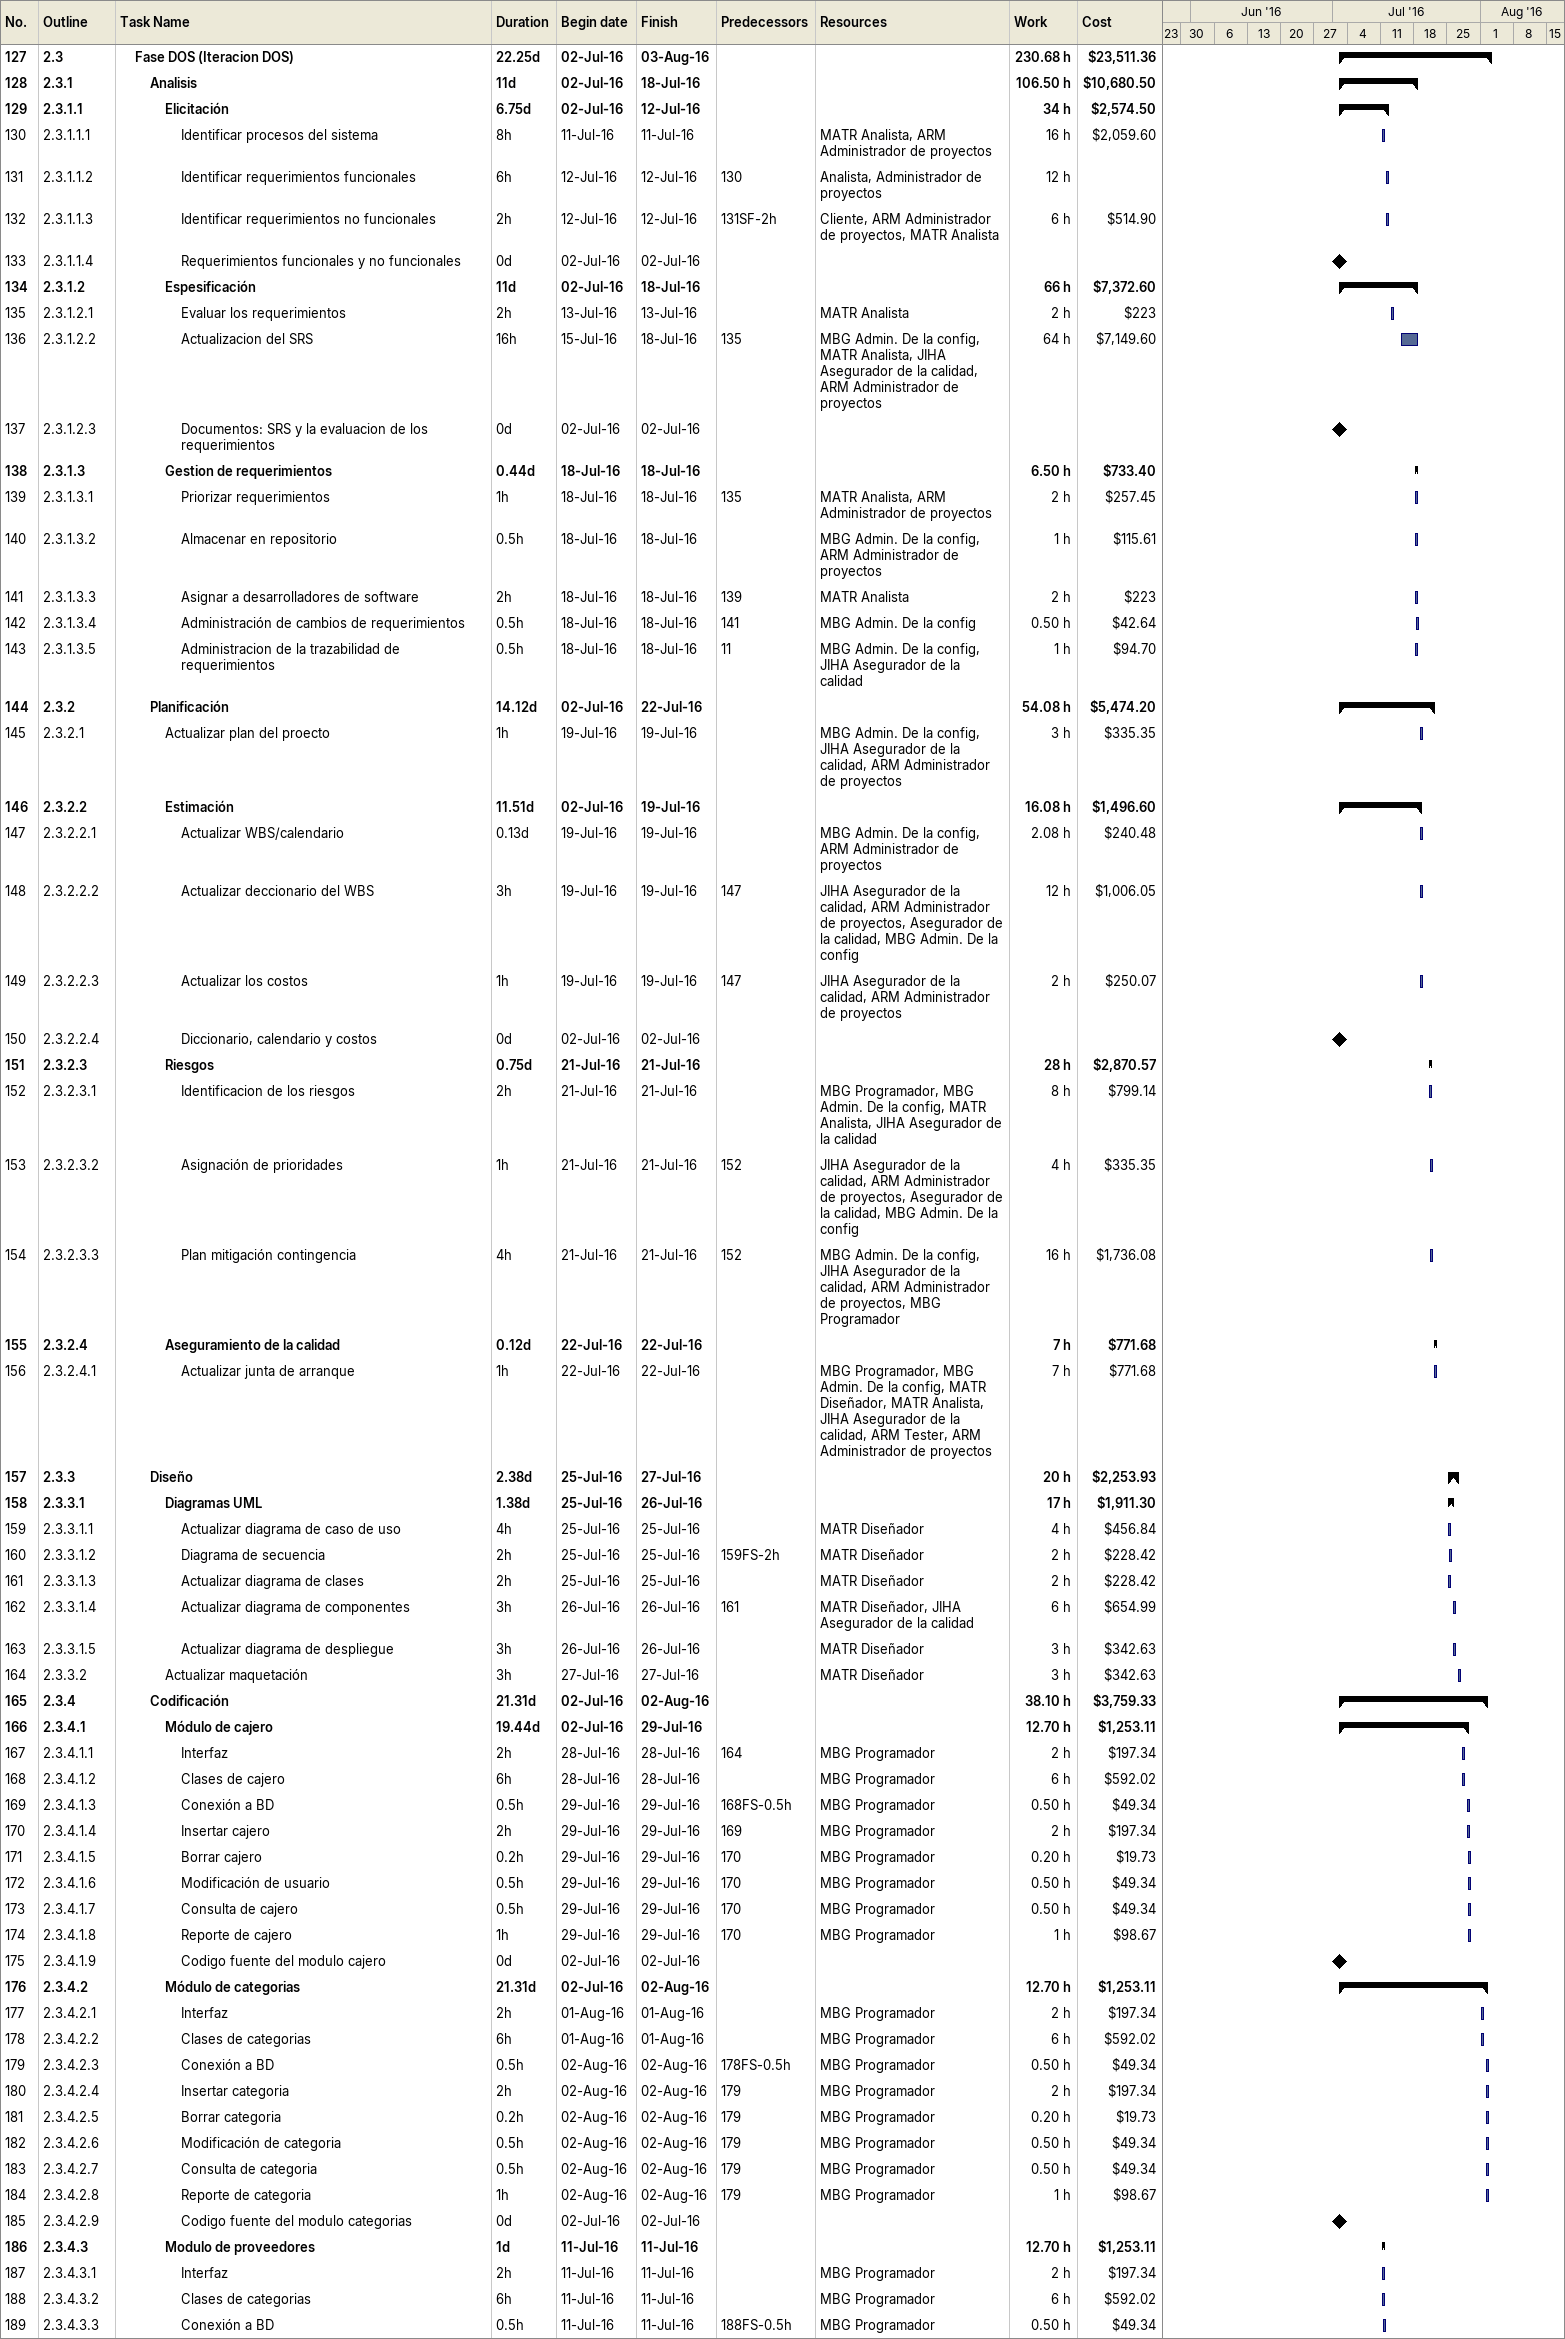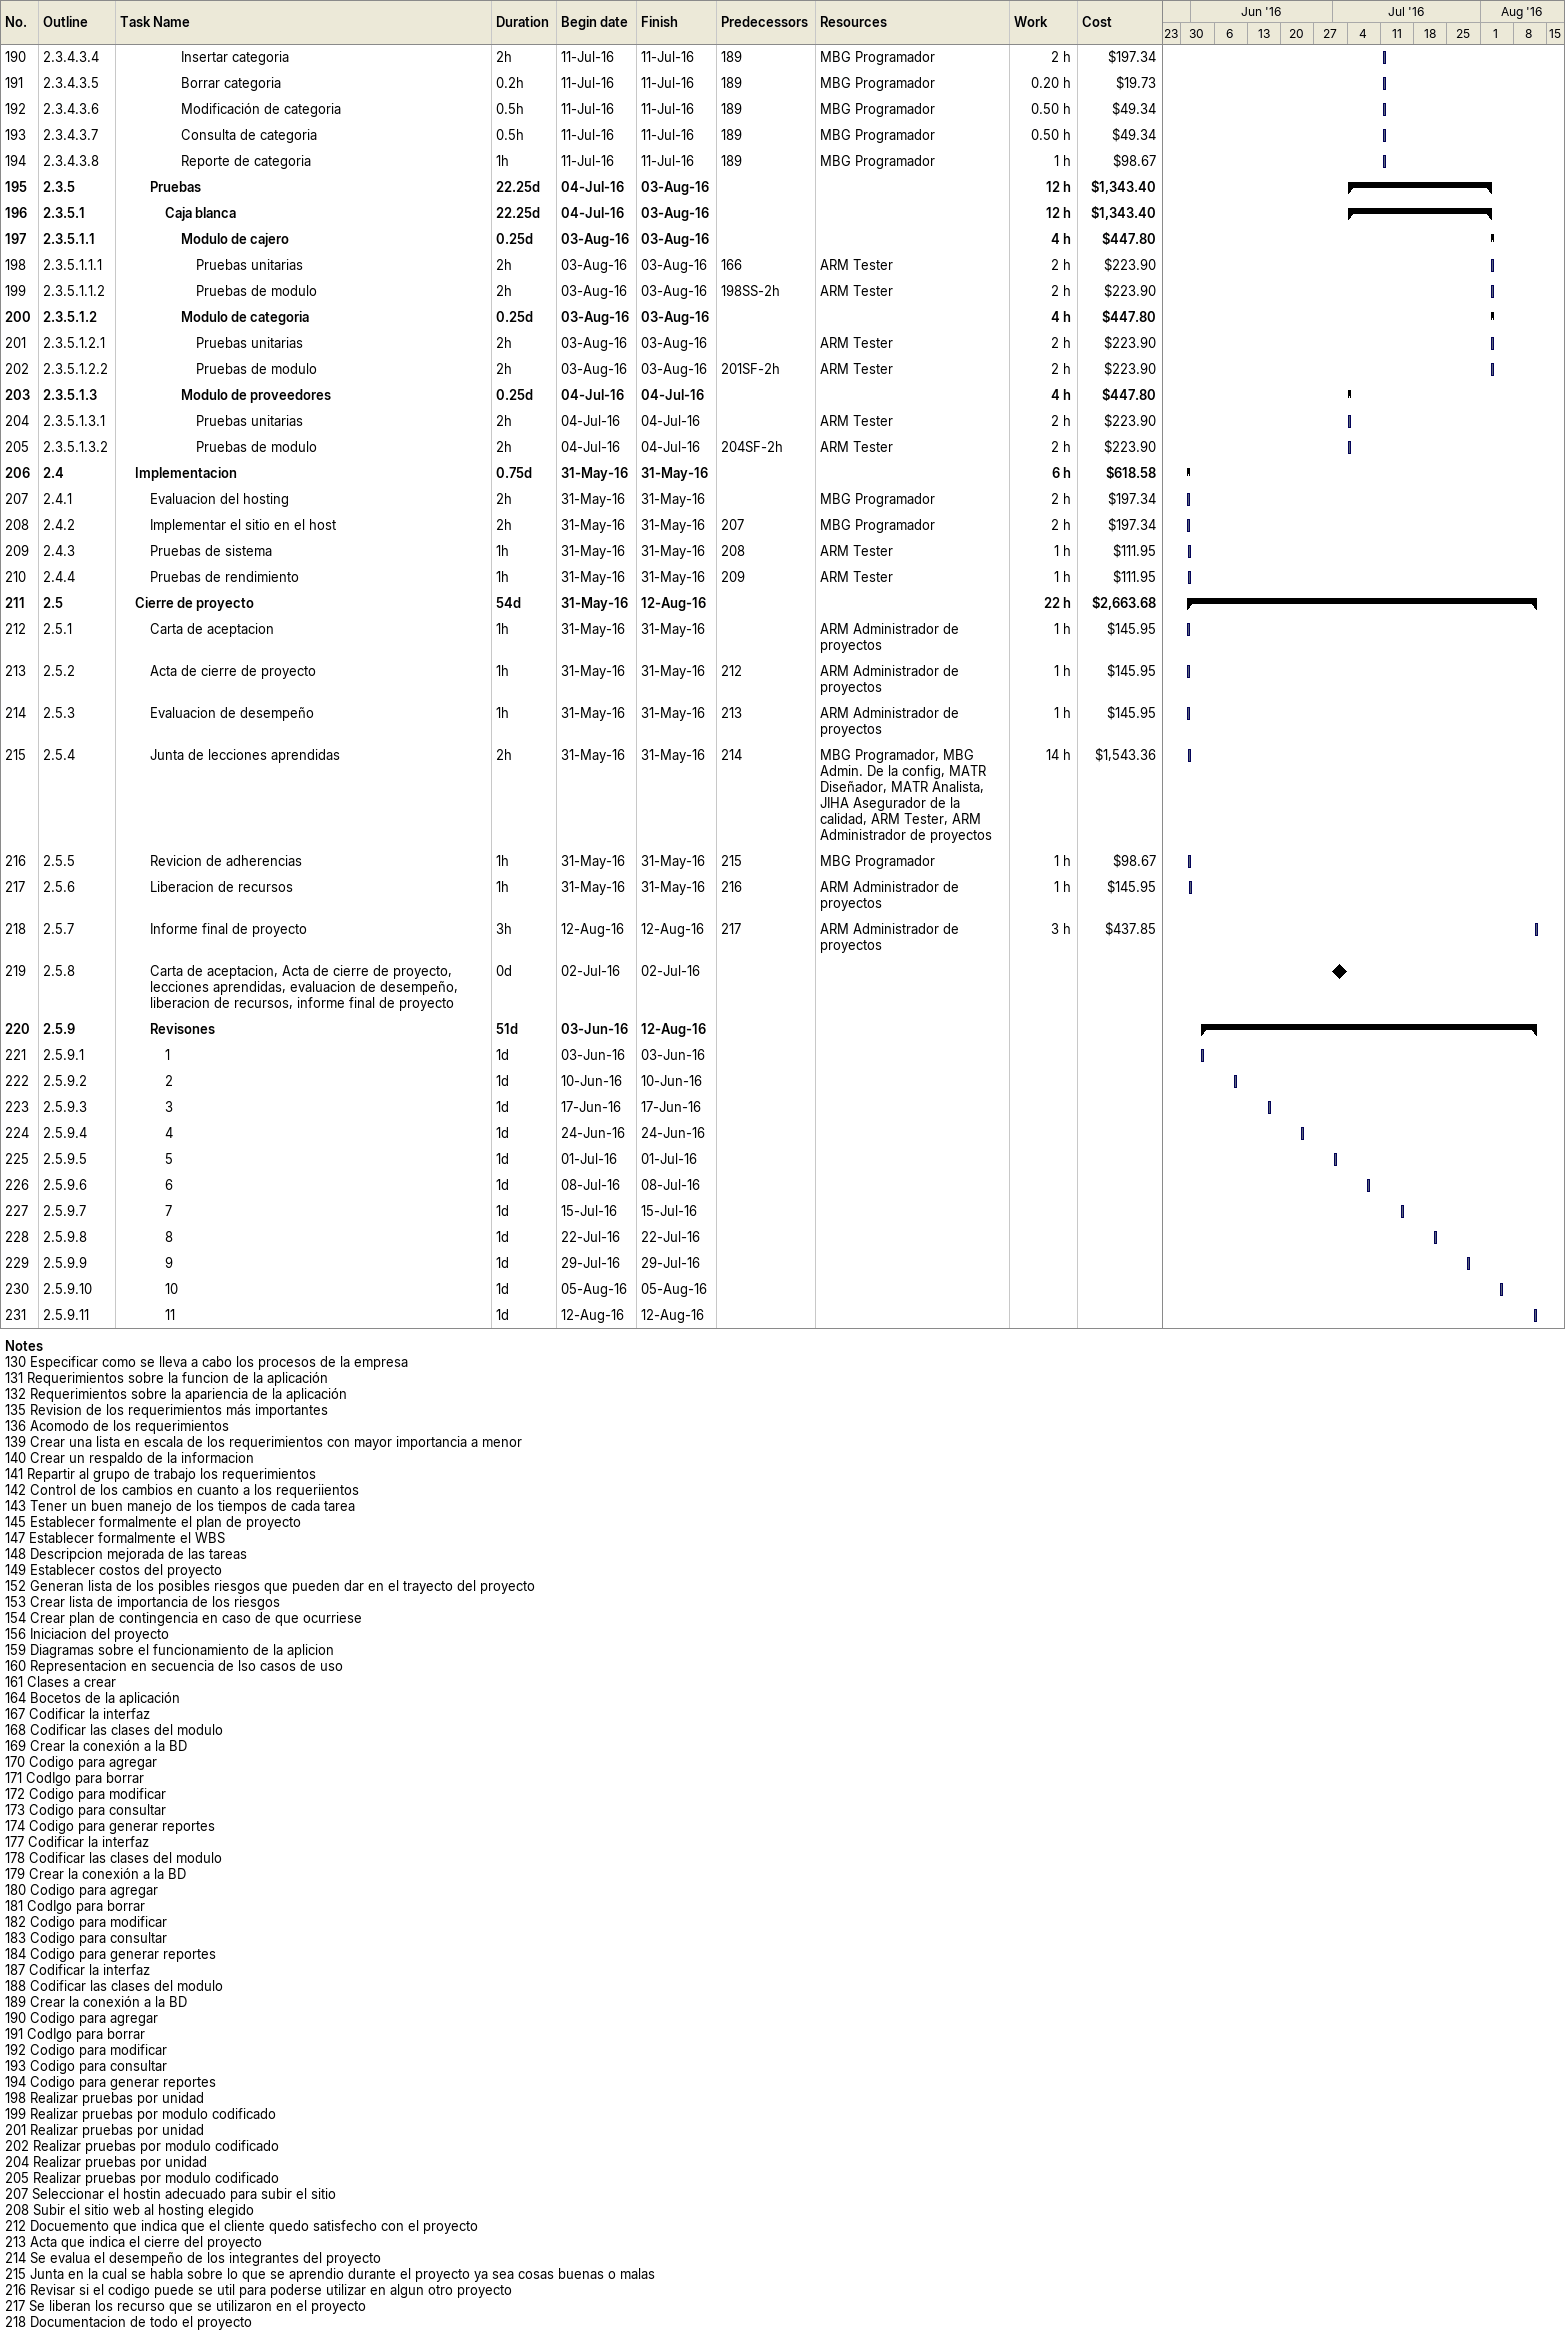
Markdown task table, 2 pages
| ID | WBS | Task | Duration | Start | Finish | Predecessors | Resources | Work (h) | Cost ($) |
|---|---|---|---|---|---|---|---|---|---|
| 127 | 2.3 | **Fase DOS (Iteracion DOS)** | 22.25d | 2016-07-02 | 2016-08-03 |  |  | 230.68 | 23511.36 |
| 128 | 2.3.1 | **Analisis** | 11d | 2016-07-02 | 2016-07-18 |  |  | 106.50 | 10680.50 |
| 129 | 2.3.1.1 | **Elicitación** | 6.75d | 2016-07-02 | 2016-07-12 |  |  | 34 | 2574.50 |
| 130 | 2.3.1.1.1 | Identificar procesos del sistema | 8h | 2016-07-11 | 2016-07-11 |  | MATR Analista, ARM Administrador de proyectos | 16 | 2059.60 |
| 131 | 2.3.1.1.2 | Identificar requerimientos funcionales | 6h | 2016-07-12 | 2016-07-12 | 130 | Analista, Administrador de proyectos | 12 |  |
| 132 | 2.3.1.1.3 | Identificar requerimientos no funcionales | 2h | 2016-07-12 | 2016-07-12 | 131SF-2h | Cliente, ARM Administrador de proyectos, MATR Analista | 6 | 514.90 |
| 133 | 2.3.1.1.4 | Requerimientos funcionales y no funcionales | 0d | 2016-07-02 | 2016-07-02 |  |  |  |  |
| 134 | 2.3.1.2 | **Espesificación** | 11d | 2016-07-02 | 2016-07-18 |  |  | 66 | 7372.60 |
| 135 | 2.3.1.2.1 | Evaluar los requerimientos | 2h | 2016-07-13 | 2016-07-13 |  | MATR Analista | 2 | 223 |
| 136 | 2.3.1.2.2 | Actualizacion del SRS | 16h | 2016-07-15 | 2016-07-18 | 135 | MBG Admin. De la config, MATR Analista, JIHA Asegurador de la calidad, ARM Administrador de proyectos | 64 | 7149.60 |
| 137 | 2.3.1.2.3 | Documentos: SRS y la evaluacion de los requerimientos | 0d | 2016-07-02 | 2016-07-02 |  |  |  |  |
| 138 | 2.3.1.3 | **Gestion de requerimientos** | 0.44d | 2016-07-18 | 2016-07-18 |  |  | 6.50 | 733.40 |
| 139 | 2.3.1.3.1 | Priorizar requerimientos | 1h | 2016-07-18 | 2016-07-18 | 135 | MATR Analista, ARM Administrador de proyectos | 2 | 257.45 |
| 140 | 2.3.1.3.2 | Almacenar en repositorio | 0.5h | 2016-07-18 | 2016-07-18 |  | MBG Admin. De la config, ARM Administrador de proyectos | 1 | 115.61 |
| 141 | 2.3.1.3.3 | Asignar a desarrolladores de software | 2h | 2016-07-18 | 2016-07-18 | 139 | MATR Analista | 2 | 223 |
| 142 | 2.3.1.3.4 | Administración de cambios de requerimientos | 0.5h | 2016-07-18 | 2016-07-18 | 141 | MBG Admin. De la config | 0.50 | 42.64 |
| 143 | 2.3.1.3.5 | Administracion de la trazabilidad de requerimientos | 0.5h | 2016-07-18 | 2016-07-18 | 11 | MBG Admin. De la config, JIHA Asegurador de la calidad | 1 | 94.70 |
| 144 | 2.3.2 | **Planificación** | 14.12d | 2016-07-02 | 2016-07-22 |  |  | 54.08 | 5474.20 |
| 145 | 2.3.2.1 | Actualizar plan del proecto | 1h | 2016-07-19 | 2016-07-19 |  | MBG Admin. De la config, JIHA Asegurador de la calidad, ARM Administrador de proyectos | 3 | 335.35 |
| 146 | 2.3.2.2 | **Estimación** | 11.51d | 2016-07-02 | 2016-07-19 |  |  | 16.08 | 1496.60 |
| 147 | 2.3.2.2.1 | Actualizar WBS/calendario | 0.13d | 2016-07-19 | 2016-07-19 |  | MBG Admin. De la config, ARM Administrador de proyectos | 2.08 | 240.48 |
| 148 | 2.3.2.2.2 | Actualizar deccionario del WBS | 3h | 2016-07-19 | 2016-07-19 | 147 | JIHA Asegurador de la calidad, ARM Administrador de proyectos, Asegurador de la calidad, MBG Admin. De la config | 12 | 1006.05 |
| 149 | 2.3.2.2.3 | Actualizar los costos | 1h | 2016-07-19 | 2016-07-19 | 147 | JIHA Asegurador de la calidad, ARM Administrador de proyectos | 2 | 250.07 |
| 150 | 2.3.2.2.4 | Diccionario, calendario y costos | 0d | 2016-07-02 | 2016-07-02 |  |  |  |  |
| 151 | 2.3.2.3 | **Riesgos** | 0.75d | 2016-07-21 | 2016-07-21 |  |  | 28 | 2870.57 |
| 152 | 2.3.2.3.1 | Identificacion de los riesgos | 2h | 2016-07-21 | 2016-07-21 |  | MBG Programador, MBG Admin. De la config, MATR Analista, JIHA Asegurador de la calidad | 8 | 799.14 |
| 153 | 2.3.2.3.2 | Asignación de prioridades | 1h | 2016-07-21 | 2016-07-21 | 152 | JIHA Asegurador de la calidad, ARM Administrador de proyectos, Asegurador de la calidad, MBG Admin. De la config | 4 | 335.35 |
| 154 | 2.3.2.3.3 | Plan mitigación contingencia | 4h | 2016-07-21 | 2016-07-21 | 152 | MBG Admin. De la config, JIHA Asegurador de la calidad, ARM Administrador de proyectos, MBG Programador | 16 | 1736.08 |
| 155 | 2.3.2.4 | **Aseguramiento de la calidad** | 0.12d | 2016-07-22 | 2016-07-22 |  |  | 7 | 771.68 |
| 156 | 2.3.2.4.1 | Actualizar junta de arranque | 1h | 2016-07-22 | 2016-07-22 |  | MBG Programador, MBG Admin. De la config, MATR Diseñador, MATR Analista, JIHA Asegurador de la calidad, ARM Tester, ARM Administrador de proyectos | 7 | 771.68 |
| 157 | 2.3.3 | **Diseño** | 2.38d | 2016-07-25 | 2016-07-27 |  |  | 20 | 2253.93 |
| 158 | 2.3.3.1 | **Diagramas UML** | 1.38d | 2016-07-25 | 2016-07-26 |  |  | 17 | 1911.30 |
| 159 | 2.3.3.1.1 | Actualizar diagrama de caso de uso | 4h | 2016-07-25 | 2016-07-25 |  | MATR Diseñador | 4 | 456.84 |
| 160 | 2.3.3.1.2 | Diagrama de secuencia | 2h | 2016-07-25 | 2016-07-25 | 159FS-2h | MATR Diseñador | 2 | 228.42 |
| 161 | 2.3.3.1.3 | Actualizar diagrama de clases | 2h | 2016-07-25 | 2016-07-25 |  | MATR Diseñador | 2 | 228.42 |
| 162 | 2.3.3.1.4 | Actualizar diagrama de componentes | 3h | 2016-07-26 | 2016-07-26 | 161 | MATR Diseñador, JIHA Asegurador de la calidad | 6 | 654.99 |
| 163 | 2.3.3.1.5 | Actualizar diagrama de despliegue | 3h | 2016-07-26 | 2016-07-26 |  | MATR Diseñador | 3 | 342.63 |
| 164 | 2.3.3.2 | Actualizar maquetación | 3h | 2016-07-27 | 2016-07-27 |  | MATR Diseñador | 3 | 342.63 |
| 165 | 2.3.4 | **Codificación** | 21.31d | 2016-07-02 | 2016-08-02 |  |  | 38.10 | 3759.33 |
| 166 | 2.3.4.1 | **Módulo de cajero** | 19.44d | 2016-07-02 | 2016-07-29 |  |  | 12.70 | 1253.11 |
| 167 | 2.3.4.1.1 | Interfaz | 2h | 2016-07-28 | 2016-07-28 | 164 | MBG Programador | 2 | 197.34 |
| 168 | 2.3.4.1.2 | Clases de cajero | 6h | 2016-07-28 | 2016-07-28 |  | MBG Programador | 6 | 592.02 |
| 169 | 2.3.4.1.3 | Conexión a BD | 0.5h | 2016-07-29 | 2016-07-29 | 168FS-0.5h | MBG Programador | 0.50 | 49.34 |
| 170 | 2.3.4.1.4 | Insertar cajero | 2h | 2016-07-29 | 2016-07-29 | 169 | MBG Programador | 2 | 197.34 |
| 171 | 2.3.4.1.5 | Borrar cajero | 0.2h | 2016-07-29 | 2016-07-29 | 170 | MBG Programador | 0.20 | 19.73 |
| 172 | 2.3.4.1.6 | Modificación de usuario | 0.5h | 2016-07-29 | 2016-07-29 | 170 | MBG Programador | 0.50 | 49.34 |
| 173 | 2.3.4.1.7 | Consulta de cajero | 0.5h | 2016-07-29 | 2016-07-29 | 170 | MBG Programador | 0.50 | 49.34 |
| 174 | 2.3.4.1.8 | Reporte de cajero | 1h | 2016-07-29 | 2016-07-29 | 170 | MBG Programador | 1 | 98.67 |
| 175 | 2.3.4.1.9 | Codigo fuente del modulo cajero | 0d | 2016-07-02 | 2016-07-02 |  |  |  |  |
| 176 | 2.3.4.2 | **Módulo de categorias** | 21.31d | 2016-07-02 | 2016-08-02 |  |  | 12.70 | 1253.11 |
| 177 | 2.3.4.2.1 | Interfaz | 2h | 2016-08-01 | 2016-08-01 |  | MBG Programador | 2 | 197.34 |
| 178 | 2.3.4.2.2 | Clases de categorias | 6h | 2016-08-01 | 2016-08-01 |  | MBG Programador | 6 | 592.02 |
| 179 | 2.3.4.2.3 | Conexión a BD | 0.5h | 2016-08-02 | 2016-08-02 | 178FS-0.5h | MBG Programador | 0.50 | 49.34 |
| 180 | 2.3.4.2.4 | Insertar categoria | 2h | 2016-08-02 | 2016-08-02 | 179 | MBG Programador | 2 | 197.34 |
| 181 | 2.3.4.2.5 | Borrar categoria | 0.2h | 2016-08-02 | 2016-08-02 | 179 | MBG Programador | 0.20 | 19.73 |
| 182 | 2.3.4.2.6 | Modificación de categoria | 0.5h | 2016-08-02 | 2016-08-02 | 179 | MBG Programador | 0.50 | 49.34 |
| 183 | 2.3.4.2.7 | Consulta de categoria | 0.5h | 2016-08-02 | 2016-08-02 | 179 | MBG Programador | 0.50 | 49.34 |
| 184 | 2.3.4.2.8 | Reporte de categoria | 1h | 2016-08-02 | 2016-08-02 | 179 | MBG Programador | 1 | 98.67 |
| 185 | 2.3.4.2.9 | Codigo fuente del modulo categorias | 0d | 2016-07-02 | 2016-07-02 |  |  |  |  |
| 186 | 2.3.4.3 | **Modulo de proveedores** | 1d | 2016-07-11 | 2016-07-11 |  |  | 12.70 | 1253.11 |
| 187 | 2.3.4.3.1 | Interfaz | 2h | 2016-07-11 | 2016-07-11 |  | MBG Programador | 2 | 197.34 |
| 188 | 2.3.4.3.2 | Clases de categorias | 6h | 2016-07-11 | 2016-07-11 |  | MBG Programador | 6 | 592.02 |
| 189 | 2.3.4.3.3 | Conexión a BD | 0.5h | 2016-07-11 | 2016-07-11 | 188FS-0.5h | MBG Programador | 0.50 | 49.34 |
| 190 | 2.3.4.3.4 | Insertar categoria | 2h | 2016-07-11 | 2016-07-11 | 189 | MBG Programador | 2 | 197.34 |
| 191 | 2.3.4.3.5 | Borrar categoria | 0.2h | 2016-07-11 | 2016-07-11 | 189 | MBG Programador | 0.20 | 19.73 |
| 192 | 2.3.4.3.6 | Modificación de categoria | 0.5h | 2016-07-11 | 2016-07-11 | 189 | MBG Programador | 0.50 | 49.34 |
| 193 | 2.3.4.3.7 | Consulta de categoria | 0.5h | 2016-07-11 | 2016-07-11 | 189 | MBG Programador | 0.50 | 49.34 |
| 194 | 2.3.4.3.8 | Reporte de categoria | 1h | 2016-07-11 | 2016-07-11 | 189 | MBG Programador | 1 | 98.67 |
| 195 | 2.3.5 | **Pruebas** | 22.25d | 2016-07-04 | 2016-08-03 |  |  | 12 | 1343.40 |
| 196 | 2.3.5.1 | **Caja blanca** | 22.25d | 2016-07-04 | 2016-08-03 |  |  | 12 | 1343.40 |
| 197 | 2.3.5.1.1 | **Modulo de cajero** | 0.25d | 2016-08-03 | 2016-08-03 |  |  | 4 | 447.80 |
| 198 | 2.3.5.1.1.1 | Pruebas unitarias | 2h | 2016-08-03 | 2016-08-03 | 166 | ARM Tester | 2 | 223.90 |
| 199 | 2.3.5.1.1.2 | Pruebas de modulo | 2h | 2016-08-03 | 2016-08-03 | 198SS-2h | ARM Tester | 2 | 223.90 |
| 200 | 2.3.5.1.2 | **Modulo de categoria** | 0.25d | 2016-08-03 | 2016-08-03 |  |  | 4 | 447.80 |
| 201 | 2.3.5.1.2.1 | Pruebas unitarias | 2h | 2016-08-03 | 2016-08-03 |  | ARM Tester | 2 | 223.90 |
| 202 | 2.3.5.1.2.2 | Pruebas de modulo | 2h | 2016-08-03 | 2016-08-03 | 201SF-2h | ARM Tester | 2 | 223.90 |
| 203 | 2.3.5.1.3 | **Modulo de proveedores** | 0.25d | 2016-07-04 | 2016-07-04 |  |  | 4 | 447.80 |
| 204 | 2.3.5.1.3.1 | Pruebas unitarias | 2h | 2016-07-04 | 2016-07-04 |  | ARM Tester | 2 | 223.90 |
| 205 | 2.3.5.1.3.2 | Pruebas de modulo | 2h | 2016-07-04 | 2016-07-04 | 204SF-2h | ARM Tester | 2 | 223.90 |
| 206 | 2.4 | **Implementacion** | 0.75d | 2016-05-31 | 2016-05-31 |  |  | 6 | 618.58 |
| 207 | 2.4.1 | Evaluacion del hosting | 2h | 2016-05-31 | 2016-05-31 |  | MBG Programador | 2 | 197.34 |
| 208 | 2.4.2 | Implementar el sitio en el host | 2h | 2016-05-31 | 2016-05-31 | 207 | MBG Programador | 2 | 197.34 |
| 209 | 2.4.3 | Pruebas de sistema | 1h | 2016-05-31 | 2016-05-31 | 208 | ARM Tester | 1 | 111.95 |
| 210 | 2.4.4 | Pruebas de rendimiento | 1h | 2016-05-31 | 2016-05-31 | 209 | ARM Tester | 1 | 111.95 |
| 211 | 2.5 | **Cierre de proyecto** | 54d | 2016-05-31 | 2016-08-12 |  |  | 22 | 2663.68 |
| 212 | 2.5.1 | Carta de aceptacion | 1h | 2016-05-31 | 2016-05-31 |  | ARM Administrador de proyectos | 1 | 145.95 |
| 213 | 2.5.2 | Acta de cierre de proyecto | 1h | 2016-05-31 | 2016-05-31 | 212 | ARM Administrador de proyectos | 1 | 145.95 |
| 214 | 2.5.3 | Evaluacion de desempeño | 1h | 2016-05-31 | 2016-05-31 | 213 | ARM Administrador de proyectos | 1 | 145.95 |
| 215 | 2.5.4 | Junta de lecciones aprendidas | 2h | 2016-05-31 | 2016-05-31 | 214 | MBG Programador, MBG Admin. De la config, MATR Diseñador, MATR Analista, JIHA Asegurador de la calidad, ARM Tester, ARM Administrador de proyectos | 14 | 1543.36 |
| 216 | 2.5.5 | Revicion de adherencias | 1h | 2016-05-31 | 2016-05-31 | 215 | MBG Programador | 1 | 98.67 |
| 217 | 2.5.6 | Liberacion de recursos | 1h | 2016-05-31 | 2016-05-31 | 216 | ARM Administrador de proyectos | 1 | 145.95 |
| 218 | 2.5.7 | Informe final de proyecto | 3h | 2016-08-12 | 2016-08-12 | 217 | ARM Administrador de proyectos | 3 | 437.85 |
| 219 | 2.5.8 | Carta de aceptacion, Acta de cierre de proyecto, lecciones aprendidas, evaluacion de desempeño, liberacion de recursos, informe final de proyecto | 0d | 2016-07-02 | 2016-07-02 |  |  |  |  |
| 220 | 2.5.9 | **Revisones** | 51d | 2016-06-03 | 2016-08-12 |  |  |  |  |
| 221 | 2.5.9.1 | 1 | 1d | 2016-06-03 | 2016-06-03 |  |  |  |  |
| 222 | 2.5.9.2 | 2 | 1d | 2016-06-10 | 2016-06-10 |  |  |  |  |
| 223 | 2.5.9.3 | 3 | 1d | 2016-06-17 | 2016-06-17 |  |  |  |  |
| 224 | 2.5.9.4 | 4 | 1d | 2016-06-24 | 2016-06-24 |  |  |  |  |
| 225 | 2.5.9.5 | 5 | 1d | 2016-07-01 | 2016-07-01 |  |  |  |  |
| 226 | 2.5.9.6 | 6 | 1d | 2016-07-08 | 2016-07-08 |  |  |  |  |
| 227 | 2.5.9.7 | 7 | 1d | 2016-07-15 | 2016-07-15 |  |  |  |  |
| 228 | 2.5.9.8 | 8 | 1d | 2016-07-22 | 2016-07-22 |  |  |  |  |
| 229 | 2.5.9.9 | 9 | 1d | 2016-07-29 | 2016-07-29 |  |  |  |  |
| 230 | 2.5.9.10 | 10 | 1d | 2016-08-05 | 2016-08-05 |  |  |  |  |
| 231 | 2.5.9.11 | 11 | 1d | 2016-08-12 | 2016-08-12 |  |  |  |  |

Notes
- 130: Especificar como se lleva a cabo los procesos de la empresa
- 131: Requerimientos sobre la funcion de la aplicación
- 132: Requerimientos sobre la apariencia de la aplicación
- 135: Revision de los requerimientos más importantes
- 136: Acomodo de los requerimientos
- 139: Crear una lista en escala de los requerimientos con mayor importancia a menor
- 140: Crear un respaldo de la informacion
- 141: Repartir al grupo de trabajo los requerimientos
- 142: Control de los cambios en cuanto a los requeriientos
- 143: Tener un buen manejo de los tiempos de cada tarea
- 145: Establecer formalmente el plan de proyecto
- 147: Establecer formalmente el WBS
- 148: Descripcion mejorada de las tareas
- 149: Establecer costos del proyecto
- 152: Generan lista de los posibles riesgos que pueden dar en el trayecto del proyecto
- 153: Crear lista de importancia de los riesgos
- 154: Crear plan de contingencia en caso de que ocurriese
- 156: Iniciacion del proyecto
- 159: Diagramas sobre el funcionamiento de la aplicion
- 160: Representacion en secuencia de lso casos de uso
- 161: Clases a crear
- 164: Bocetos de la aplicación
- 167: Codificar la interfaz
- 168: Codificar las clases del modulo
- 169: Crear la conexión a la BD
- 170: Codigo para agregar
- 171: CodIgo para borrar
- 172: Codigo para modificar
- 173: Codigo para consultar
- 174: Codigo para generar reportes
- 177: Codificar la interfaz
- 178: Codificar las clases del modulo
- 179: Crear la conexión a la BD
- 180: Codigo para agregar
- 181: CodIgo para borrar
- 182: Codigo para modificar
- 183: Codigo para consultar
- 184: Codigo para generar reportes
- 187: Codificar la interfaz
- 188: Codificar las clases del modulo
- 189: Crear la conexión a la BD
- 190: Codigo para agregar
- 191: CodIgo para borrar
- 192: Codigo para modificar
- 193: Codigo para consultar
- 194: Codigo para generar reportes
- 198: Realizar pruebas por unidad
- 199: Realizar pruebas por modulo codificado
- 201: Realizar pruebas por unidad
- 202: Realizar pruebas por modulo codificado
- 204: Realizar pruebas por unidad
- 205: Realizar pruebas por modulo codificado
- 207: Seleccionar el hostin adecuado para subir el sitio
- 208: Subir el sitio web al hosting elegido
- 212: Docuemento que indica que el cliente quedo satisfecho con el proyecto
- 213: Acta que indica el cierre del proyecto
- 214: Se evalua el desempeño de los integrantes del proyecto
- 215: Junta en la cual se habla sobre lo que se aprendio durante el proyecto ya sea cosas buenas o malas
- 216: Revisar si el codigo puede se util para poderse utilizar en algun otro proyecto
- 217: Se liberan los recurso que se utilizaron en el proyecto
- 218: Documentacion de todo el proyecto
